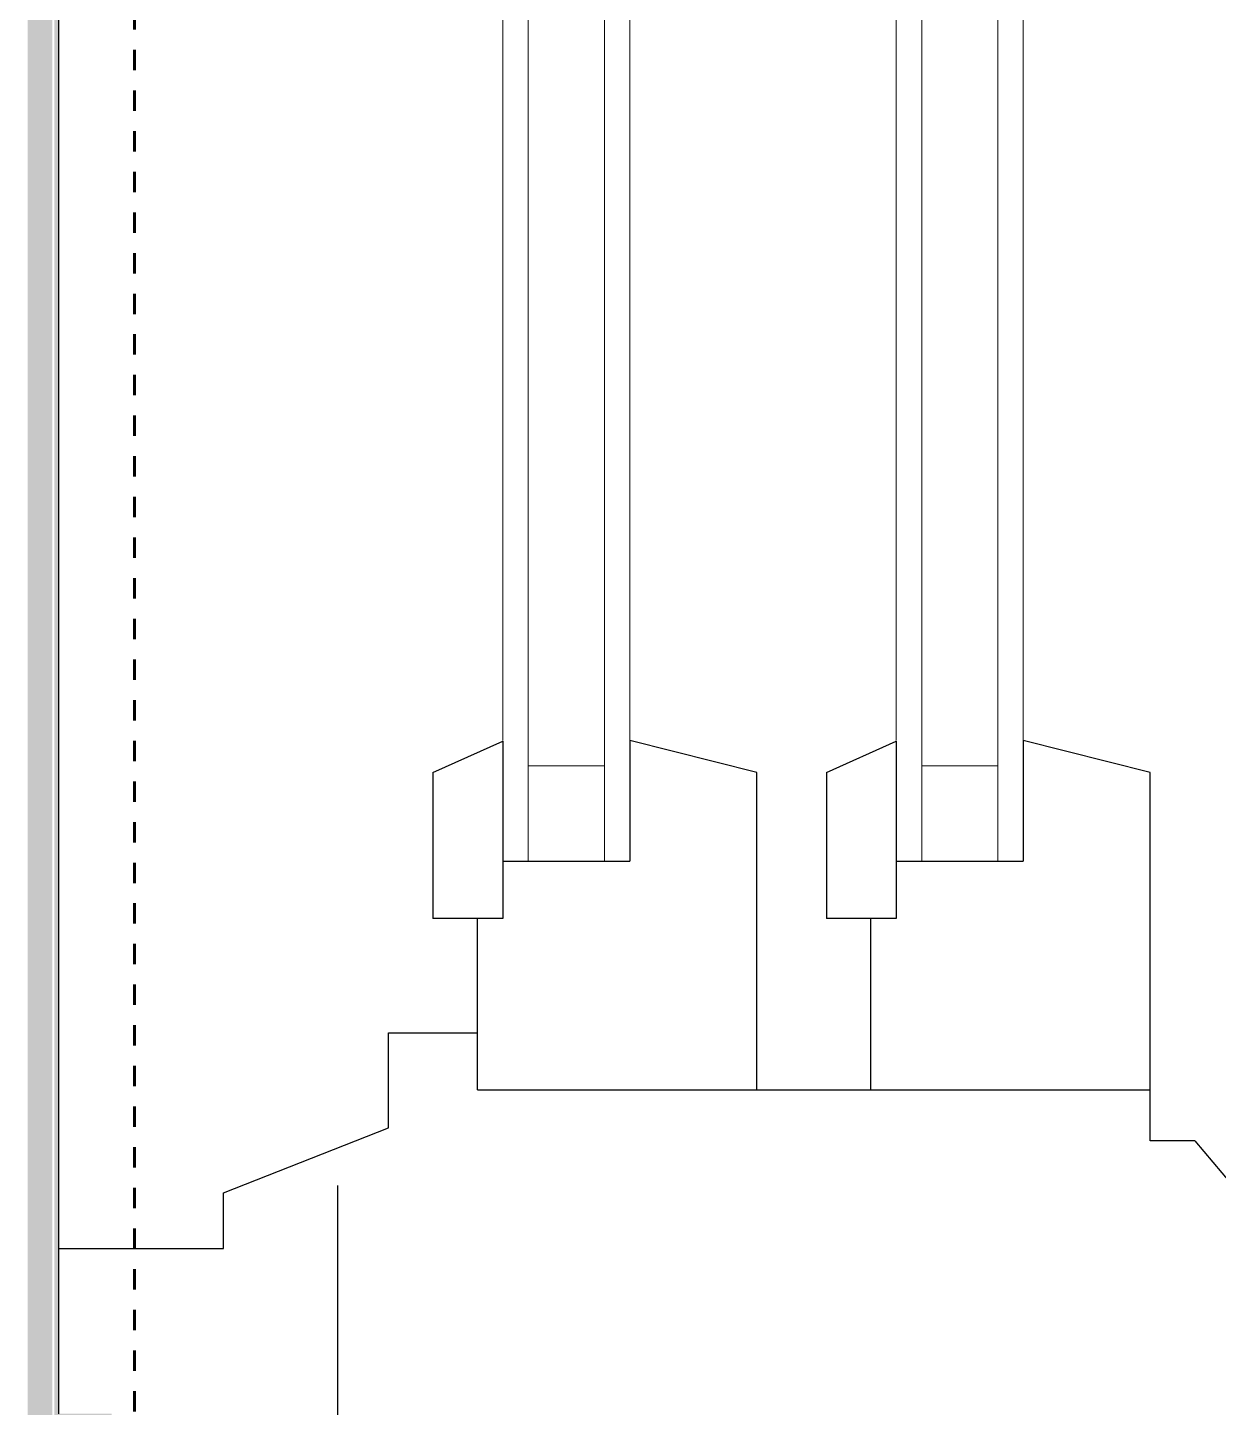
# Model space of a CAD drawing. Header units: inches. Extents: x -4169 to -1846, y 9706 to 12377.
# Drawn here: x -3861.25 to -3855.39, y 10473.61 to 10480.4 of the extents above; entities that cross this region are included whole.
import ezdxf

# ---------------------------------------------------------------- set-up
doc = ezdxf.new("R2010")
doc.units = ezdxf.units.IN
doc.header["$MEASUREMENT"] = 0
doc.linetypes.add('Dash 1_16_', pattern=[0.125, 0.0625, -0.0625])
for name, color, linetype, lineweight in [('0-1', 7, 'Continuous', 5), ('0-2', 50, 'Continuous', 18), ('A-GLAZ-1', 250, 'Continuous', 9), ('A-GLAZ-2', 90, 'Continuous', 30), ('A-WALL-5', 50, 'Continuous', 18), ('C-PROP-LINE-2', 91, 'Dash 1_16_', 60)]:
    doc.layers.add(name, color=color, linetype=linetype, lineweight=lineweight)

# ---------------------------------------------------------------- blocks, each defined once
blk = doc.blocks.new('Basic Wall _ EXT - FIBER CEMENT - LARGE - ___-2162461-ENLARGED RCP - 3RD FLOOR PLAN')
at = {"layer": 'A-WALL-5'}
h = blk.add_hatch(color=256, dxfattribs=at)
h.paths.add_polyline_path([(-3861.2507, 9979.6624), (-3861.1823, 9979.7519), (-3861.2507, 9979.7519), (-3861.2507, 9979.6831)], flags=0)
h.paths.add_polyline_path([(-3861.1612, 9981.3267), (-3861.1186, 9981.3267), (-3861.1367, 9981.6894), (-3861.2507, 9981.6894), (-3861.2301, 9981.3267), (-3861.1823, 9981.3267)], flags=0)
h.paths.add_polyline_path([(-3861.2507, 9981.8144), (-3861.1612, 9981.8144), (-3861.1823, 9984.2519), (-3861.2237, 9984.2519), (-3861.2507, 9981.9394)], flags=0)
h.paths.add_polyline_path([(-3861.1823, 9984.5019), (-3861.1612, 9984.5019), (-3861.1823, 10086.4519), (-3861.2507, 10086.4519), (-3861.2237, 9984.5019), (-3861.2067, 9984.5019)], flags=0)
h.paths.add_polyline_path([(-3861.2289, 10086.5144), (-3861.2237, 10086.5144), (-3861.2055, 10086.7019), (-3861.1612, 10086.7019), (-3861.1823, 10089.1394), (-3861.2507, 10089.1394), (-3861.2301, 10086.5144)], flags=0)
h.paths.add_polyline_path([(-3861.1811, 10089.2019), (-3861.1186, 10089.2019), (-3861.1367, 10167.3269), (-3861.2507, 10167.3269), (-3861.2289, 10089.2019), (-3861.1823, 10089.2019)], flags=0)
h.paths.add_polyline_path([(-3861.2507, 10203.4519), (-3861.1186, 10203.4519), (-3861.1367, 10666.5269), (-3861.2507, 10666.5269), (-3861.2507, 10208.9122)], flags=0)
h.paths.add_polyline_path([(-3861.2507, 10702.6519), (-3861.1186, 10702.6519), (-3861.1479, 11012.5019), (-3861.2507, 11012.5019), (-3861.2507, 10711.6226)], flags=0)
h.paths.add_polyline_path([(-3861.2507, 11048.6269), (-3861.1186, 11048.6269), (-3861.1421, 11587.9394), (-3861.2507, 11587.9394), (-3861.2507, 11053.4656)], flags=0)
h.paths.add_polyline_path([(-3861.2507, 11624.0644), (-3861.1186, 11624.0644), (-3861.1378, 12009.2019), (-3861.2507, 12009.2019), (-3861.2507, 11626.5555)], flags=0)
h.paths.add_polyline_path([(-3861.1823, 12009.2644), (-3861.1186, 12009.2644), (-3861.1378, 12011.8894), (-3861.2507, 12011.8894), (-3861.2301, 12009.2644), (-3861.1835, 12009.2644)], flags=0)
h.paths.add_polyline_path([(-3861.1596, 12011.9519), (-3861.1186, 12011.9519), (-3861.1367, 12114.2769), (-3861.2507, 12114.2769), (-3861.2301, 12011.9519), (-3861.1823, 12011.9519)], flags=0)
h.paths.add_polyline_path([(-3861.1187, 12114.3394), (-3861.1367, 12116.9644), (-3861.2507, 12116.9644), (-3861.2301, 12114.3394), (-3861.1367, 12114.3394)], flags=0)
h.paths.add_polyline_path([(-3861.2067, 12117.0894), (-3861.1187, 12117.0894), (-3861.1367, 12117.4521), (-3861.2507, 12117.4374), (-3861.2301, 12117.0894)], flags=0)
h.paths.add_polyline_path([(-3861.2507, 12119.0269), (-3861.1823, 12119.0479), (-3861.2507, 12119.1164), (-3861.2507, 12119.0479)], flags=0)
h = blk.add_hatch(color=256, dxfattribs=at)
h.paths.add_polyline_path([(-3860.8374, 9981.3267), (-3860.8374, 9981.6894), (-3861.1186, 9981.6894), (-3861.1186, 9981.3267), (-3860.9341, 9981.3267)], flags=0)
h.paths.add_polyline_path([(-3860.8374, 10089.2019), (-3860.8374, 10127.7902), (-3861.0987, 10127.7902), (-3861.0987, 10166.0011), (-3860.8374, 10166.0011), (-3860.8374, 10167.3269), (-3861.1186, 10167.3269), (-3861.1186, 10089.2019), (-3860.9341, 10089.2019)], flags=0)
h.paths.add_polyline_path([(-3860.9737, 10203.4519), (-3860.8374, 10203.4519), (-3860.8374, 10281.3902), (-3861.0987, 10281.3902), (-3861.0987, 10319.4136), (-3860.8374, 10319.4136), (-3860.8374, 10435.1777), (-3861.0987, 10435.1777), (-3861.0987, 10473.2011), (-3860.8374, 10473.2011), (-3860.8374, 10473.5777), (-3861.0987, 10473.5777), (-3861.0987, 10511.6011), (-3860.8374, 10511.6011), (-3860.8374, 10588.7777), (-3861.0987, 10588.7777), (-3861.0987, 10626.8011), (-3860.8374, 10626.8011), (-3860.8374, 10666.5269), (-3861.1186, 10666.5269), (-3861.1186, 10203.4519)], flags=0)
h.paths.add_polyline_path([(-3860.9737, 10702.6519), (-3860.8374, 10702.6519), (-3860.8374, 10780.7777), (-3861.0987, 10780.7777), (-3861.0987, 10818.8011), (-3860.8374, 10818.8011), (-3860.8374, 10857.7652), (-3861.0987, 10857.7652), (-3861.0987, 10895.7886), (-3860.8374, 10895.7886), (-3860.8374, 11012.5019), (-3861.1186, 11012.5019), (-3861.1186, 10702.6519)], flags=0)
h.paths.add_polyline_path([(-3860.8374, 11048.6269), (-3860.8374, 11049.7652), (-3861.0987, 11049.7652), (-3861.0987, 11087.7886), (-3860.8374, 11087.7886), (-3860.8374, 11164.5902), (-3861.0987, 11164.5902), (-3861.0987, 11202.6136), (-3860.8374, 11202.6136), (-3860.8374, 11279.9777), (-3861.0987, 11279.9777), (-3861.0987, 11318.0011), (-3860.8374, 11318.0011), (-3860.8374, 11356.7777), (-3861.0987, 11356.7777), (-3861.0987, 11394.8011), (-3860.8374, 11394.8011), (-3860.8374, 11587.9394), (-3861.1186, 11587.9394), (-3861.0987, 11048.6269), (-3860.9341, 11048.6269)], flags=0)
h.paths.add_polyline_path([(-3861.1186, 11624.0644), (-3860.8374, 11624.0644), (-3860.8374, 11625.3902), (-3861.0987, 11625.3902), (-3861.0987, 11663.4136), (-3860.8374, 11663.4136), (-3860.8374, 11778.9902), (-3861.0987, 11778.9902), (-3861.0987, 11817.0136), (-3860.8374, 11817.0136), (-3860.8374, 11894.1902), (-3861.0987, 11894.1902), (-3861.0987, 11932.2136), (-3860.8374, 11932.2136), (-3860.8374, 11932.5902), (-3861.0987, 11932.5902), (-3861.0987, 11970.6136), (-3860.8374, 11970.6136), (-3860.8374, 12009.2019), (-3861.1186, 12009.2019), (-3861.1186, 11626.5555)], flags=0)
h.paths.add_polyline_path([(-3861.1186, 12009.2644), (-3860.9737, 12009.2644), (-3860.9737, 12011.7019), (-3861.0362, 12011.7019), (-3861.0362, 12011.8894), (-3861.1186, 12011.8894), (-3861.1186, 12011.3468)], flags=0)
h.paths.add_polyline_path([(-3861.0362, 12011.9519), (-3860.9737, 12011.9519), (-3860.9737, 12114.2769), (-3861.1186, 12114.2769), (-3861.1186, 12011.9519)], flags=0)
h.paths.add_polyline_path([(-3861.0362, 12114.3394), (-3861.0362, 12114.5269), (-3860.9737, 12114.5269), (-3860.9737, 12116.9644), (-3861.1186, 12116.9644), (-3861.1186, 12114.3394)], flags=0)
h.paths.add_polyline_path([(-3860.8374, 12117.0894), (-3860.8374, 12117.4521), (-3861.1186, 12117.4521), (-3861.1186, 12117.0894), (-3860.9341, 12117.0894)], flags=0)
blk = doc.blocks.new('Window-Double_Hung-Andersen-400_Series-Tilt_Wash - 3nd Floor-2636363-ENLARGED RCP - 3RD FLOOR PLAN')
at = {"layer": 'A-GLAZ-1'}
for p, q in [((-15.6992, 2.625), (15.6992, 2.625)), ((-16.293, 2.5), (-15.6992, 2.5)), ((-15.8242, 2.5), (-15.8242, 2.125)), ((-15.6992, 2.5), (15.6992, 2.5)), ((-16.293, 2.125), (-15.6992, 2.125)), ((-15.6992, 2.125), (15.6992, 2.125)), ((-15.6992, 2), (15.6992, 2)), ((-15.6992, 0.6875), (15.6992, 0.6875)), ((-16.293, 0.5625), (-15.6992, 0.5625)), ((-15.8242, 0.5625), (-15.8242, 0.1875)), ((-15.6992, 0.5625), (15.6992, 0.5625)), ((-16.293, 0.1875), (-15.6992, 0.1875)), ((-15.6992, 0.1875), (15.6992, 0.1875)), ((-15.6992, 0.0625), (15.6992, 0.0625))]:
    blk.add_line(p, q, dxfattribs=at)
at = {"layer": 'A-GLAZ-2'}
for p, q in [((19.0117, 4.8125), (-19.0117, 4.8125)), ((-18.1992, 4.8125), (-18.1992, 4)), ((-18.1992, 4), (-17.9245, 4)), ((-17.9245, 4), (-17.6055, 3.1875)), ((19.0117, 3.4375), (20.5117, 3.4375)), ((-17.6055, 3.1875), (-17.1367, 3.1875)), ((-17.1367, 3.1875), (-17.1367, 2.75)), ((-15.8555, 2.9688), (-16.5742, 2.9688)), ((-16.5742, 2.625), (-16.5742, 2.9688)), ((-15.8555, 2.9688), (-15.7023, 2.625)), ((-17.418, 2.75), (-16.5742, 2.75)), ((-17.418, 2.75), (-17.418, -0.5625)), ((-15.7023, 2.625), (-16.5742, 2.625)), ((-16.293, 2.625), (-16.293, 2)), ((-15.6992, 2), (-16.293, 2)), ((-15.8555, 1.375), (-15.6992, 2)), ((-17.418, 1.375), (-15.8555, 1.375)), ((-15.8555, 1.0313), (-16.5742, 1.0313)), ((-16.5742, 0.6875), (-16.5742, 1.0313)), ((-15.8555, 1.0313), (-15.7023, 0.6875)), ((-17.418, 0.8125), (-16.5742, 0.8125)), ((-15.7023, 0.6875), (-16.5742, 0.6875)), ((-16.293, 0.6875), (-16.293, 0.0625)), ((-15.6992, 0.0625), (-16.293, 0.0625)), ((-15.8555, -0.5625), (-15.6992, 0.0625)), ((-17.668, -0.7823), (-17.668, -0.5625)), ((-17.668, -0.5625), (-15.8555, -0.5625)), ((-17.668, -0.7823), (-18.0019, -1.0625))]:
    blk.add_line(p, q, dxfattribs=at)
blk = doc.blocks.new('CTR - 1st Phase - Shell_rvt-1-ENLARGED RCP - 3RD FLOOR PLAN')
at = {"layer": '0-2'}
blk.add_blockref('Basic Wall _ EXT - FIBER CEMENT - LARGE - ___-2162461-ENLARGED RCP - 3RD FLOOR PLAN', (0, 0), dxfattribs=at)
at = {"layer": '0-2', "rotation": 89.99999999999991}
for p in [(-3856.2862, 10492.5894), (-3856.2862, 10454.1894)]:
    blk.add_blockref('Window-Double_Hung-Andersen-400_Series-Tilt_Wash - 3nd Floor-2636363-ENLARGED RCP - 3RD FLOOR PLAN', p, dxfattribs=at)
blk = doc.blocks.new('Family - ___-1870007-ENLARGED RCP - 3RD FLOOR PLAN')
at = {"layer": 'C-PROP-LINE-2'}
blk.add_line((-3860.7237, 9980.1894), (-3860.7237, 11434.3894), dxfattribs=at)

msp = doc.modelspace()

# ---------------------------------------------------------------- block references
at = {"layer": '0-1'}
msp.add_blockref('CTR - 1st Phase - Shell_rvt-1-ENLARGED RCP - 3RD FLOOR PLAN', (0, 0), dxfattribs=at)
at = {"layer": 'C-PROP-LINE-2'}
msp.add_blockref('Family - ___-1870007-ENLARGED RCP - 3RD FLOOR PLAN', (0, 0), dxfattribs=at)

doc.saveas('drawing.dxf')
